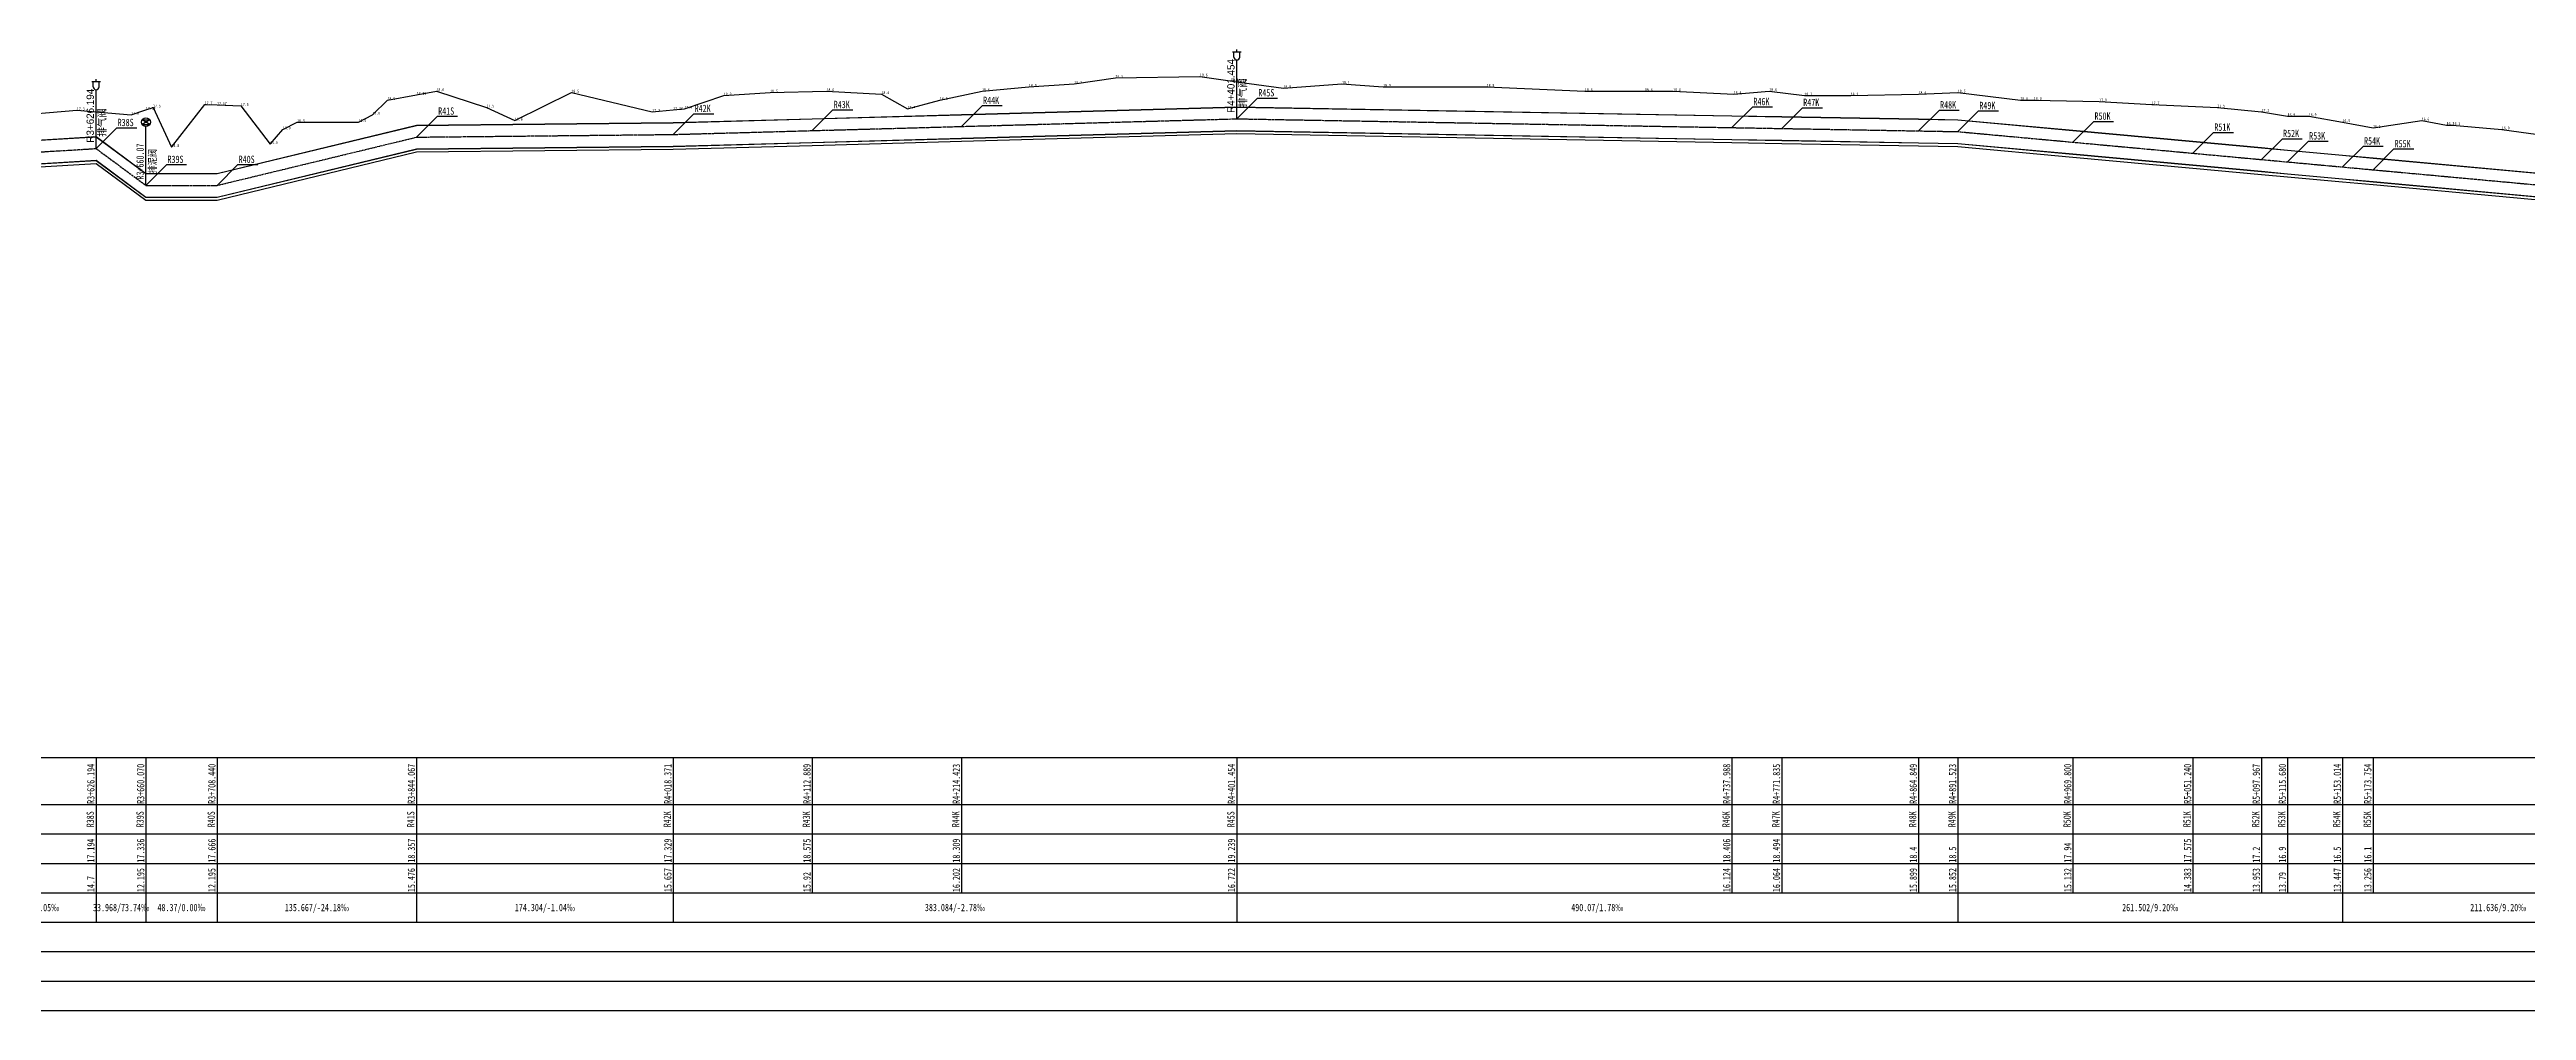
# Model space of a CAD drawing. Extents: x 525858 to 564773, y 2370984 to 2400075.
# Drawn here: x 554515 to 556199, y 2388779 to 2389433 of the extents above; entities that cross this region are included whole.
import ezdxf
from ezdxf.enums import TextEntityAlignment as Align

# ---------------------------------------------------------------- set-up
doc = ezdxf.new("R2010")
doc.units = 0
doc.linetypes.add('CENTER', pattern=[2, 1.25, -0.25, 0.25, -0.25])
for name, color, linetype in [('pipe', 3, 'CONTINUOUS'), ('pipe_cen', 1, 'CENTER'), ('tab', 9, 'CONTINUOUS'), ('地形剖面', 4, 'CONTINUOUS'), ('纵面管线标注', 3, 'CONTINUOUS'), ('附属设施', 2, 'CONTINUOUS')]:
    doc.layers.add(name, color=color, linetype=linetype)
doc.styles.add('HT', font='simhei.ttf', dxfattribs={"width": 0.8})
doc.styles.add('SIMP1', font='simp1.shx', dxfattribs={"width": 0.8, "bigfont": 'hz.shx'})

# ---------------------------------------------------------------- blocks, each defined once
blk = doc.blocks.new('qin排气阀va')
at = {"layer": '附属设施', "linetype": 'Continuous', "lineweight": -3}
for points in [[(-1.5, 22.8), (1.5, 22.8)], [(-1, 21), (-1, 22.8)], [(0, 22.8), (0, 23.55)], [(0, 0), (0, 20)], [(1, 21), (1, 22.8)]]:
    blk.add_lwpolyline(points, dxfattribs=at)
blk.add_arc((0, 21), 1, 180, 0, dxfattribs=at)
at = {"layer": '附属设施', "linetype": 'Continuous', "lineweight": -3, "style": 'SIMP1'}
blk.add_attdef('名称', text='', height=2.5, rotation=90, dxfattribs=at).set_placement((1, 4), align=Align.TOP_LEFT)
blk.add_attdef('ZH', text='', height=2.5, rotation=90, dxfattribs=at).set_placement((0, 2), align=Align.BOTTOM_LEFT)
blk = doc.blocks.new('qin排泥阀vmud')
at = {"layer": '附属设施', "lineweight": -3}
for points in [[(-1.29, 22.2652), (1.29, 22.2652), (-1.29, 20.7348), (1.29, 20.7348), (-1.29, 22.2652)], [(0, 0), (0, 20)]]:
    blk.add_lwpolyline(points, dxfattribs=at)
blk.add_circle((0, 21.5), 1.5, dxfattribs=at)
at = {"layer": '附属设施', "lineweight": -3, "style": 'HT'}
blk.add_attdef('名称', text='', height=2.5, rotation=89.9999985, dxfattribs=at).set_placement((1, 4), align=Align.TOP_LEFT)
blk.add_attdef('ZH', text='', height=2.5, rotation=89.9999985, dxfattribs=at).set_placement((0, 2), align=Align.BOTTOM_LEFT)

msp = doc.modelspace()

# ---------------------------------------------------------------- linework, layer by layer
at = {"layer": 'pipe', "lineweight": -3}
for points in [[(554458.539028, 2389367.98342), (554546.872028, 2389373.32342), (554580.748028, 2389348.27342), (554629.118028, 2389348.27342), (554764.745028, 2389381.08342), (554939.049028, 2389382.89342), (555033.567028, 2389385.52342), (555135.101028, 2389388.34342), (555322.132028, 2389393.54342), (555658.666028, 2389387.56342), (555692.513028, 2389386.96342), (555785.527028, 2389385.31342), (555812.201028, 2389384.84342), (555890.478028, 2389377.64342), (555971.918028, 2389370.15342), (556018.645028, 2389365.85342), (556036.358028, 2389364.22342), (556073.692028, 2389360.79342), (556094.432028, 2389358.88342), (556285.319028, 2389341.33342)], [(554458.539028, 2389367.88342), (554546.872028, 2389373.22342), (554580.748028, 2389348.17342), (554629.118028, 2389348.17342), (554764.745028, 2389380.98342), (554939.049028, 2389382.79342), (555033.567028, 2389385.42342), (555135.101028, 2389388.24342), (555322.132028, 2389393.44342), (555658.666028, 2389387.46342), (555692.513028, 2389386.86342), (555785.527028, 2389385.21342), (555812.201028, 2389384.74342), (555890.478028, 2389377.54342), (555971.918028, 2389370.05342), (556018.645028, 2389365.75342), (556036.358028, 2389364.12342), (556073.692028, 2389360.69342), (556094.432028, 2389358.78342), (556285.319028, 2389341.23342)], [(554458.539028, 2389351.88342), (554546.872028, 2389357.22342), (554580.748028, 2389332.17342), (554629.118028, 2389332.17342), (554764.745028, 2389364.98342), (554939.049028, 2389366.79342), (555033.567028, 2389369.42342), (555135.101028, 2389372.24342), (555322.132028, 2389377.44342), (555658.666028, 2389371.46342), (555692.513028, 2389370.86342), (555785.527028, 2389369.21342), (555812.201028, 2389368.74342), (555890.478028, 2389361.54342), (555971.918028, 2389354.05342), (556018.645028, 2389349.75342), (556036.358028, 2389348.12342), (556073.692028, 2389344.69342), (556094.432028, 2389342.78342), (556285.319028, 2389325.23342)], [(554458.539028, 2389351.78342), (554546.872028, 2389357.12342), (554580.748028, 2389332.07342), (554629.118028, 2389332.07342), (554764.745028, 2389364.88342), (554939.049028, 2389366.69342), (555033.567028, 2389369.32342), (555135.101028, 2389372.14342), (555322.132028, 2389377.34342), (555658.666028, 2389371.36342), (555692.513028, 2389370.76342), (555785.527028, 2389369.11342), (555812.201028, 2389368.64342), (555890.478028, 2389361.44342), (555971.918028, 2389353.95342), (556018.645028, 2389349.65342), (556036.358028, 2389348.02342), (556073.692028, 2389344.59342), (556094.432028, 2389342.68342), (556285.319028, 2389325.13342)], [(554458.539028, 2389349.78342), (554546.872028, 2389355.12342), (554580.748028, 2389330.07342), (554629.118028, 2389330.07342), (554764.745028, 2389362.88342), (554939.049028, 2389364.69342), (555033.567028, 2389367.32342), (555135.101028, 2389370.14342), (555322.132028, 2389375.34342), (555658.666028, 2389369.36342), (555692.513028, 2389368.76342), (555785.527028, 2389367.11342), (555812.201028, 2389366.64342), (555890.478028, 2389359.44342), (555971.918028, 2389351.95342), (556018.645028, 2389347.65342), (556036.358028, 2389346.02342), (556073.692028, 2389342.59342), (556094.432028, 2389340.68342), (556285.319028, 2389323.13342)]]:
    msp.add_lwpolyline(points, dxfattribs=at)
at = {"layer": 'pipe_cen', "lineweight": -3}
msp.add_lwpolyline([(554458.539028, 2389359.88342), (554546.872028, 2389365.22342), (554580.748028, 2389340.17342), (554629.118028, 2389340.17342), (554764.745028, 2389372.98342), (554939.049028, 2389374.79342), (555322.132028, 2389385.44342), (555812.201028, 2389376.74342), (556073.692028, 2389352.69342), (556285.319028, 2389333.23342), (556815.555028, 2389363.22342), (557265.764028, 2389363.22342), (557656.039028, 2389326.00342), (557735.312028, 2389343.01342), (557819.065028, 2389343.01342), (558025.423028, 2389279.31342), (558077.666028, 2389279.31342), (558231.986028, 2389327.49342)], dxfattribs=at)
at = {"layer": 'tab', "lineweight": -3}
for points in [[(550858.678028, 2388951.23342), (563566.812028, 2388951.23342)], [(554546.872028, 2388951.23342), (554546.872028, 2388859.23342)], [(554580.748028, 2388951.23342), (554580.748028, 2388859.23342)], [(554629.118028, 2388951.23342), (554629.118028, 2388859.23342)], [(554764.745028, 2388951.23342), (554764.745028, 2388859.23342)], [(554939.049028, 2388951.23342), (554939.049028, 2388859.23342)], [(555033.567028, 2388951.23342), (555033.567028, 2388859.23342)], [(555135.101028, 2388951.23342), (555135.101028, 2388859.23342)], [(555322.132028, 2388951.23342), (555322.132028, 2388859.23342)], [(555658.666028, 2388951.23342), (555658.666028, 2388859.23342)], [(555692.513028, 2388951.23342), (555692.513028, 2388859.23342)], [(555785.527028, 2388951.23342), (555785.527028, 2388859.23342)], [(555812.201028, 2388951.23342), (555812.201028, 2388859.23342)], [(555890.478028, 2388951.23342), (555890.478028, 2388859.23342)], [(555971.918028, 2388951.23342), (555971.918028, 2388859.23342)], [(556018.645028, 2388951.23342), (556018.645028, 2388859.23342)], [(556036.358028, 2388951.23342), (556036.358028, 2388859.23342)], [(556073.692028, 2388951.23342), (556073.692028, 2388859.23342)], [(556094.432028, 2388951.23342), (556094.432028, 2388859.23342)], [(550858.678028, 2388919.23342), (563566.812028, 2388919.23342)], [(550858.678028, 2388899.23342), (563566.812028, 2388899.23342)], [(550858.678028, 2388879.23342), (563566.812028, 2388879.23342)], [(550858.678028, 2388859.23342), (563566.812028, 2388859.23342)], [(554546.872028, 2388859.23342), (554546.872028, 2388839.23342)], [(554580.748028, 2388859.23342), (554580.748028, 2388839.23342)], [(554629.118028, 2388859.23342), (554629.118028, 2388839.23342)], [(554764.745028, 2388859.23342), (554764.745028, 2388839.23342)], [(554939.049028, 2388859.23342), (554939.049028, 2388839.23342)], [(555322.132028, 2388859.23342), (555322.132028, 2388839.23342)], [(555812.201028, 2388859.23342), (555812.201028, 2388839.23342)], [(556073.692028, 2388859.23342), (556073.692028, 2388839.23342)], [(550858.678028, 2388839.23342), (563566.812028, 2388839.23342)], [(550858.678028, 2388819.23342), (563566.812028, 2388819.23342)], [(550858.678028, 2388799.23342), (563566.812028, 2388799.23342)], [(550858.678028, 2388779.23342), (563566.812028, 2388779.23342)]]:
    msp.add_lwpolyline(points, dxfattribs=at)
for points in [[(554546.872028, 2388849.23342, 0, 1, 0), (554543.872028, 2388849.23342, 0, 0, 0), (554522.705528, 2388849.23342, 0, 0, 0)], [(554629.118028, 2388849.23342, 0, 1, 0), (554632.118028, 2388849.23342, 0, 0, 0), (554676.931528, 2388849.23342, 0, 0, 0)], [(554764.745028, 2388849.23342, 0, 1, 0), (554761.745028, 2388849.23342, 0, 0, 0), (554716.931528, 2388849.23342, 0, 0, 0)], [(554764.745028, 2388849.23342, 0, 1, 0), (554767.745028, 2388849.23342, 0, 0, 0), (554831.897028, 2388849.23342, 0, 0, 0)], [(554939.049028, 2388849.23342, 0, 1, 0), (554936.049028, 2388849.23342, 0, 0, 0), (554871.897028, 2388849.23342, 0, 0, 0)], [(554939.049028, 2388849.23342, 0, 1, 0), (554942.049028, 2388849.23342, 0, 0, 0), (555110.590528, 2388849.23342, 0, 0, 0)], [(555322.132028, 2388849.23342, 0, 1, 0), (555319.132028, 2388849.23342, 0, 0, 0), (555150.590528, 2388849.23342, 0, 0, 0)], [(555322.132028, 2388849.23342, 0, 1, 0), (555325.132028, 2388849.23342, 0, 0, 0), (555547.166528, 2388849.23342, 0, 0, 0)], [(555812.201028, 2388849.23342, 0, 1, 0), (555809.201028, 2388849.23342, 0, 0, 0), (555587.166528, 2388849.23342, 0, 0, 0)], [(555812.201028, 2388849.23342, 0, 1, 0), (555815.201028, 2388849.23342, 0, 0, 0), (555922.946528, 2388849.23342, 0, 0, 0)], [(556073.692028, 2388849.23342, 0, 1, 0), (556070.692028, 2388849.23342, 0, 0, 0), (555962.946528, 2388849.23342, 0, 0, 0)], [(556073.692028, 2388849.23342, 0, 1, 0), (556076.692028, 2388849.23342, 0, 0, 0), (556159.505528, 2388849.23342, 0, 0, 0)]]:
    msp.add_lwpolyline(points, format="xyseb", dxfattribs=at)
at = {"layer": '地形剖面', "lineweight": -3}
msp.add_lwpolyline([(554485.973028, 2389387.22342), (554533.849028, 2389391.22342), (554546.872028, 2389390.16342), (554546.872028, 2389390.16342), (554546.872028, 2389390.16342), (554546.872028, 2389390.16342), (554570.781028, 2389388.22342), (554580.748028, 2389391.58342), (554580.748028, 2389391.58342), (554580.748028, 2389391.58342), (554580.748028, 2389391.58342), (554585.596028, 2389393.22342), (554598.207028, 2389366.22342), (554620.734028, 2389395.22342), (554629.118028, 2389394.88342), (554629.118028, 2389394.88342), (554629.118028, 2389394.88342), (554629.118028, 2389394.88342), (554645.311028, 2389394.22342), (554665.156028, 2389368.22342), (554673.838028, 2389378.22342), (554683.502028, 2389383.22342), (554725.260028, 2389383.22342), (554734.732028, 2389388.22342), (554744.962028, 2389398.22342), (554764.745028, 2389401.79342), (554764.745028, 2389401.79342), (554764.745028, 2389401.79342), (554764.745028, 2389401.79342), (554778.223028, 2389404.22342), (554812.251028, 2389393.22342), (554831.515028, 2389384.22342), (554869.928028, 2389403.22342), (554924.892028, 2389390.22342), (554939.049028, 2389391.51342), (554939.049028, 2389391.51342), (554939.049028, 2389391.51342), (554939.049028, 2389391.51342), (554946.830028, 2389392.22342), (554973.564028, 2389401.22342), (555004.999028, 2389403.22342), (555043.345028, 2389404.22342), (555080.694028, 2389402.22342), (555098.407028, 2389392.22342), (555120.343028, 2389398.22342), (555149.034028, 2389404.22342), (555180.853028, 2389407.22342), (555211.705028, 2389409.22342), (555239.614028, 2389413.22342), (555297.092028, 2389414.22342), (555317.685028, 2389411.22342), (555322.132028, 2389410.61342), (555322.132028, 2389410.61342), (555322.132028, 2389410.61342), (555322.132028, 2389410.61342), (555353.866028, 2389406.22342), (555393.656028, 2389409.22342), (555421.673028, 2389407.22342), (555491.997028, 2389407.22342), (555558.766028, 2389404.22342), (555599.580028, 2389404.22342), (555618.814028, 2389404.22342), (555659.913028, 2389402.22342), (555684.096028, 2389404.22342), (555707.969028, 2389401.22342), (555739.384028, 2389401.22342), (555785.527028, 2389402.22342), (555812.201028, 2389403.22342), (555812.201028, 2389403.22342), (555812.201028, 2389403.22342), (555812.201028, 2389403.22342), (555812.201028, 2389403.22342), (555854.695028, 2389398.22342), (555863.904028, 2389398.22342), (555908.299028, 2389397.22342), (555944.057028, 2389395.22342), (555988.591028, 2389393.22342), (556018.645028, 2389390.22342), (556036.371028, 2389387.22342), (556050.772028, 2389387.22342), (556073.692028, 2389383.22342), (556094.432028, 2389379.22342), (556127.484028, 2389384.22342), (556144.440028, 2389381.22342), (556148.528028, 2389381.22342), (556181.992028, 2389378.22342), (556218.232028, 2389373.22342)], dxfattribs=at)
at = {"layer": '纵面管线标注', "color": 9, "lineweight": -3}
for points in [[(555033.567028, 2389377.42342), (555047.707028, 2389391.56342), (555061.207028, 2389391.56342)], [(555135.101028, 2389380.24342), (555149.241028, 2389394.38342), (555162.741028, 2389394.38342)], [(555322.132028, 2389385.44342), (555336.272028, 2389399.58342), (555349.772028, 2389399.58342)], [(555658.666028, 2389379.46342), (555672.806028, 2389393.60342), (555686.306028, 2389393.60342)], [(555692.513028, 2389378.86342), (555706.653028, 2389393.00342), (555720.153028, 2389393.00342)], [(555785.527028, 2389377.21342), (555799.667028, 2389391.35342), (555813.167028, 2389391.35342)], [(555812.201028, 2389376.74342), (555826.341028, 2389390.88342), (555839.841028, 2389390.88342)], [(554546.872028, 2389365.22342), (554561.012028, 2389379.36342), (554574.512028, 2389379.36342)], [(554764.745028, 2389372.98342), (554778.885028, 2389387.12342), (554792.385028, 2389387.12342)], [(554939.049028, 2389374.79342), (554953.189028, 2389388.93342), (554966.689028, 2389388.93342)], [(555890.478028, 2389369.54342), (555904.618028, 2389383.68342), (555918.118028, 2389383.68342)], [(555971.918028, 2389362.05342), (555986.058028, 2389376.19342), (555999.558028, 2389376.19342)], [(556018.645028, 2389357.75342), (556032.785028, 2389371.89342), (556046.285028, 2389371.89342)], [(556036.358028, 2389356.12342), (556050.498028, 2389370.26342), (556063.998028, 2389370.26342)], [(556073.692028, 2389352.69342), (556087.832028, 2389366.83342), (556101.332028, 2389366.83342)], [(556094.432028, 2389350.78342), (556108.572028, 2389364.92342), (556122.072028, 2389364.92342)], [(554580.748028, 2389340.17342), (554594.888028, 2389354.31342), (554608.388028, 2389354.31342)], [(554629.118028, 2389340.17342), (554643.258028, 2389354.31342), (554656.758028, 2389354.31342)]]:
    msp.add_lwpolyline(points, dxfattribs=at)

# ---------------------------------------------------------------- block references
at = {"layer": '附属设施', "lineweight": -3, "xscale": 2, "yscale": 2, "zscale": 2}
for p, values in [((555322.132028, 2389385.44342), {'ZH': 'R4+401.454', '名称': '排气阀'}), ((554546.872028, 2389365.22342), {'ZH': 'R3+626.194', '名称': '排气阀'})]:
    msp.add_blockref('qin排气阀va', p, dxfattribs=at).add_auto_attribs(values)
at = {"layer": '附属设施', "lineweight": -3}
ref = msp.add_blockref('qin排泥阀vmud', (554580.748028, 2389340.17342), dxfattribs=dict(at, xscale=2, yscale=2, zscale=2))
ref.add_attrib('ZH', 'R3+660.07', dxfattribs={"lineweight": -3, "height": 5, "rotation": 89.999998465, "style": 'HT', "width": 0.8}).set_placement((554580.748028, 2389344.17342), align=Align.BOTTOM_LEFT)
ref.add_attrib('名称', '排泥阀', dxfattribs={"lineweight": -3, "height": 5, "rotation": 89.999998465, "style": 'HT', "width": 0.8}).set_placement((554582.748028, 2389348.17342), align=Align.TOP_LEFT)

# ---------------------------------------------------------------- texts
at = {"layer": 'tab', "color": 3, "lineweight": -3, "style": 'HT', "width": 0.8}
for s, p in [('R3+626.194', (554545.772028, 2388919.73342)), ('R3+660.070', (554579.648028, 2388919.73342)), ('R3+708.440', (554628.018028, 2388919.73342)), ('R3+844.067', (554763.645028, 2388919.73342)), ('R4+018.371', (554937.949028, 2388919.73342)), ('R4+112.889', (555032.467028, 2388919.73342)), ('R4+214.423', (555134.001028, 2388919.73342)), ('R4+401.454', (555321.032028, 2388919.73342)), ('R4+737.988', (555657.566028, 2388919.73342)), ('R4+771.835', (555691.413028, 2388919.73342)), ('R4+864.849', (555784.427028, 2388919.73342)), ('R4+891.523', (555811.101028, 2388919.73342)), ('R4+969.800', (555889.378028, 2388919.73342)), ('R5+051.240', (555970.818028, 2388919.73342)), ('R5+097.967', (556017.545028, 2388919.73342)), ('R5+115.680', (556035.258028, 2388919.73342)), ('R5+153.014', (556072.592028, 2388919.73342)), ('R5+173.754', (556093.332028, 2388919.73342)), ('17.194', (554545.772028, 2388879.73342)), ('17.336', (554579.648028, 2388879.73342)), ('17.666', (554628.018028, 2388879.73342)), ('18.357', (554763.645028, 2388879.73342)), ('17.329', (554937.949028, 2388879.73342)), ('18.575', (555032.467028, 2388879.73342)), ('18.309', (555134.001028, 2388879.73342)), ('19.239', (555321.032028, 2388879.73342)), ('18.406', (555657.566028, 2388879.73342)), ('18.494', (555691.413028, 2388879.73342)), ('18.4', (555784.427028, 2388879.73342)), ('18.5', (555811.101028, 2388879.73342)), ('17.94', (555889.378028, 2388879.73342)), ('17.575', (555970.818028, 2388879.73342)), ('17.2', (556017.545028, 2388879.73342)), ('16.9', (556035.258028, 2388879.73342)), ('16.5', (556072.592028, 2388879.73342)), ('16.1', (556093.332028, 2388879.73342)), ('14.7', (554545.772028, 2388859.73342)), ('12.195', (554579.648028, 2388859.73342)), ('12.195', (554628.018028, 2388859.73342)), ('15.476', (554763.645028, 2388859.73342)), ('15.657', (554937.949028, 2388859.73342)), ('15.92', (555032.467028, 2388859.73342)), ('16.202', (555134.001028, 2388859.73342)), ('16.722', (555321.032028, 2388859.73342)), ('16.124', (555657.566028, 2388859.73342)), ('16.064', (555691.413028, 2388859.73342)), ('15.899', (555784.427028, 2388859.73342)), ('15.852', (555811.101028, 2388859.73342)), ('15.132', (555889.378028, 2388859.73342)), ('14.383', (555970.818028, 2388859.73342)), ('13.953', (556017.545028, 2388859.73342)), ('13.79', (556035.258028, 2388859.73342)), ('13.447', (556072.592028, 2388859.73342)), ('13.256', (556093.332028, 2388859.73342))]:
    msp.add_text(s, height=5, rotation=89.999998453, dxfattribs=at).set_placement(p)
for s, p in [('R38S', (554546.872028, 2388909.23342)), ('R39S', (554580.748028, 2388909.23342)), ('R40S', (554629.118028, 2388909.23342)), ('R41S', (554764.745028, 2388909.23342)), ('R42K', (554939.049028, 2388909.23342)), ('R43K', (555033.567028, 2388909.23342)), ('R44K', (555135.101028, 2388909.23342)), ('R45S', (555322.132028, 2388909.23342)), ('R46K', (555658.666028, 2388909.23342)), ('R47K', (555692.513028, 2388909.23342)), ('R48K', (555785.527028, 2388909.23342)), ('R49K', (555812.201028, 2388909.23342)), ('R50K', (555890.478028, 2388909.23342)), ('R51K', (555971.918028, 2388909.23342)), ('R52K', (556018.645028, 2388909.23342)), ('R53K', (556036.358028, 2388909.23342)), ('R54K', (556073.692028, 2388909.23342)), ('R55K', (556094.432028, 2388909.23342))]:
    msp.add_text(s, height=5, rotation=89.999998453, dxfattribs=at).set_placement(p, align=Align.BOTTOM_CENTER)
for s, p in [('88.335/-6.05‰', (554502.705528, 2388849.23342)), ('33.968/73.74‰', (554563.810028, 2388849.23342)), ('48.37/0.00‰', (554604.933028, 2388849.23342)), ('135.667/-24.18‰', (554696.931528, 2388849.23342)), ('174.304/-1.04‰', (554851.897028, 2388849.23342)), ('383.084/-2.78‰', (555130.590528, 2388849.23342)), ('490.07/1.78‰', (555567.166528, 2388849.23342)), ('261.502/9.20‰', (555942.946528, 2388849.23342)), ('211.636/9.20‰', (556179.505528, 2388849.23342))]:
    msp.add_text(s, height=5, dxfattribs=at).set_placement(p, align=Align.MIDDLE_CENTER)
at = {"layer": '地形剖面', "color": 9, "lineweight": -3, "style": 'HT', "width": 0.8}
for s, p in [('18.9', (555180.853028, 2389407.22342)), ('19.1', (555211.705028, 2389409.22342)), ('19.5', (555239.614028, 2389413.22342)), ('19.6', (555297.092028, 2389414.22342)), ('19.3', (555317.685028, 2389411.22342)), ('19.24', (555322.132028, 2389410.61342)), ('19.24', (555322.132028, 2389410.61342)), ('19.24', (555322.132028, 2389410.61342)), ('19.24', (555322.132028, 2389410.61342)), ('18.8', (555353.866028, 2389406.22342)), ('19.1', (555393.656028, 2389409.22342)), ('18.9', (555421.673028, 2389407.22342)), ('18.9', (555491.997028, 2389407.22342)), ('17.3', (554533.849028, 2389391.22342)), ('17.19', (554546.872028, 2389390.16342)), ('17.19', (554546.872028, 2389390.16342)), ('17.19', (554546.872028, 2389390.16342)), ('17.19', (554546.872028, 2389390.16342)), ('17.34', (554580.748028, 2389391.58342)), ('17.34', (554580.748028, 2389391.58342)), ('17.34', (554580.748028, 2389391.58342)), ('17.34', (554580.748028, 2389391.58342)), ('17.5', (554585.596028, 2389393.22342)), ('17.7', (554620.734028, 2389395.22342)), ('17.67', (554629.118028, 2389394.88342)), ('17.67', (554629.118028, 2389394.88342)), ('17.67', (554629.118028, 2389394.88342)), ('17.67', (554629.118028, 2389394.88342)), ('17.6', (554645.311028, 2389394.22342)), ('18.0', (554744.962028, 2389398.22342)), ('18.36', (554764.745028, 2389401.79342)), ('18.36', (554764.745028, 2389401.79342)), ('18.36', (554764.745028, 2389401.79342)), ('18.36', (554764.745028, 2389401.79342)), ('18.6', (554778.223028, 2389404.22342)), ('17.5', (554812.251028, 2389393.22342)), ('18.5', (554869.928028, 2389403.22342)), ('17.2', (554924.892028, 2389390.22342)), ('17.33', (554939.049028, 2389391.51342)), ('17.33', (554939.049028, 2389391.51342)), ('17.33', (554939.049028, 2389391.51342)), ('17.33', (554939.049028, 2389391.51342)), ('17.4', (554946.830028, 2389392.22342)), ('18.3', (554973.564028, 2389401.22342)), ('18.5', (555004.999028, 2389403.22342)), ('18.6', (555043.345028, 2389404.22342)), ('18.4', (555080.694028, 2389402.22342)), ('17.4', (555098.407028, 2389392.22342)), ('18.0', (555120.343028, 2389398.22342)), ('18.6', (555149.034028, 2389404.22342)), ('18.6', (555558.766028, 2389404.22342)), ('18.6', (555599.580028, 2389404.22342)), ('18.6', (555618.814028, 2389404.22342)), ('18.4', (555659.913028, 2389402.22342)), ('18.6', (555684.096028, 2389404.22342)), ('18.3', (555707.969028, 2389401.22342)), ('18.3', (555739.384028, 2389401.22342)), ('18.4', (555785.527028, 2389402.22342)), ('18.5', (555812.201028, 2389403.22342)), ('18.5', (555812.201028, 2389403.22342)), ('18.5', (555812.201028, 2389403.22342)), ('18.5', (555812.201028, 2389403.22342)), ('18.5', (555812.201028, 2389403.22342)), ('18.0', (555854.695028, 2389398.22342)), ('18.0', (555863.904028, 2389398.22342)), ('17.9', (555908.299028, 2389397.22342)), ('17.7', (555944.057028, 2389395.22342)), ('17.5', (555988.591028, 2389393.22342)), ('17.2', (556018.645028, 2389390.22342)), ('17.0', (554570.781028, 2389388.22342)), ('16.0', (554673.838028, 2389378.22342)), ('16.5', (554683.502028, 2389383.22342)), ('16.5', (554725.260028, 2389383.22342)), ('17.0', (554734.732028, 2389388.22342)), ('16.6', (554831.515028, 2389384.22342)), ('16.9', (556036.371028, 2389387.22342)), ('16.9', (556050.772028, 2389387.22342)), ('16.5', (556073.692028, 2389383.22342)), ('16.1', (556094.432028, 2389379.22342)), ('16.6', (556127.484028, 2389384.22342)), ('16.3', (556144.440028, 2389381.22342)), ('16.3', (556148.528028, 2389381.22342)), ('16.0', (556181.992028, 2389378.22342)), ('14.8', (554598.207028, 2389366.22342)), ('15.0', (554665.156028, 2389368.22342))]:
    msp.add_text(s, height=2, dxfattribs=at).set_placement(p)
at = {"layer": '纵面管线标注', "lineweight": -3, "style": 'HT', "width": 0.8}
for s, p in [('R41S', (554779.385028, 2389388.22342)), ('R42K', (554953.689028, 2389390.03342)), ('R43K', (555048.207028, 2389392.66342)), ('R44K', (555149.741028, 2389395.48342)), ('R45S', (555336.772028, 2389400.68342)), ('R46K', (555673.306028, 2389394.70342)), ('R47K', (555707.153028, 2389394.10342)), ('R48K', (555800.167028, 2389392.45342)), ('R49K', (555826.841028, 2389391.98342)), ('R38S', (554561.512028, 2389380.46342)), ('R50K', (555905.118028, 2389384.78342)), ('R51K', (555986.558028, 2389377.29342)), ('R52K', (556033.285028, 2389372.99342)), ('R53K', (556050.998028, 2389371.36342)), ('R39S', (554595.388028, 2389355.41342)), ('R40S', (554643.758028, 2389355.41342)), ('R54K', (556088.332028, 2389367.93342)), ('R55K', (556109.072028, 2389366.02342))]:
    msp.add_text(s, height=5, dxfattribs=at).set_placement(p)

doc.saveas('drawing.dxf')
